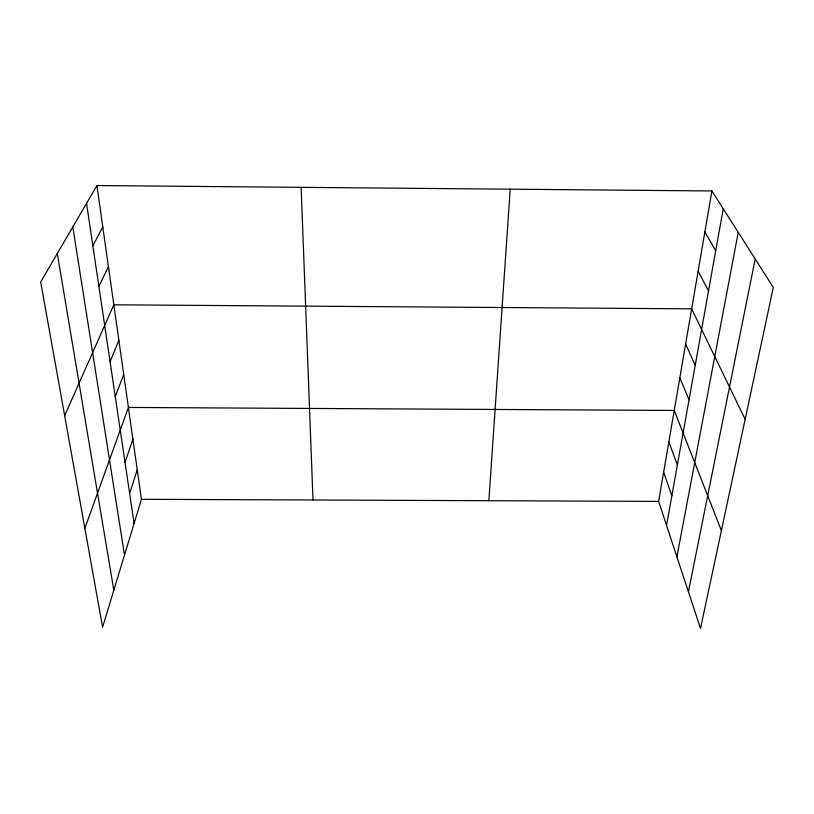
<?xml version="1.0" encoding="UTF-8"?>
<svg xmlns="http://www.w3.org/2000/svg" width="814" height="814" viewBox="0 0 814 814"><rect width="100%" height="100%" fill="white"/><g stroke="black" fill="none" stroke-linecap="round" stroke-linejoin="round"><path stroke-width="1.22" d="M488.848 500.712L510.215 189.184M711.894 190.964L773.3 287.434L700.508 628.459L658.628 501.404L711.894 190.964L96.917 185.541L40.7 282.041L102.595 627.177L141.433 499.297L96.917 185.541M666.544 525.427L723.229 208.771M676.902 556.847L738.247 232.356M688.42 591.778L755.199 258.994M129.65 493.488L137.251 469.78M125.03 462.393L132.906 439.184M84.86 528.296L128.409 407.448L674.236 410.439L721.397 530.606M115.252 396.581L123.728 374.521M110.073 361.711L118.875 340.323M64.662 415.679L113.838 304.792L691.666 308.842L745.146 419.312M98.901 286.457L108.425 266.677M92.857 245.797L102.788 226.964M141.433 499.297L658.628 501.404M704.873 231.898L715.72 250.722M698.137 271.164L708.526 290.903M685.632 343.996L695.207 365.313M679.822 377.838L689.031 399.806M668.843 441.86L677.37 464.957M663.644 472.161L671.855 495.746M57.295 253.551L113.818 590.221M72.812 226.913L124.501 555.067M86.549 203.327L134.096 523.453M301.129 187.342L313.003 500"/></g></svg>
